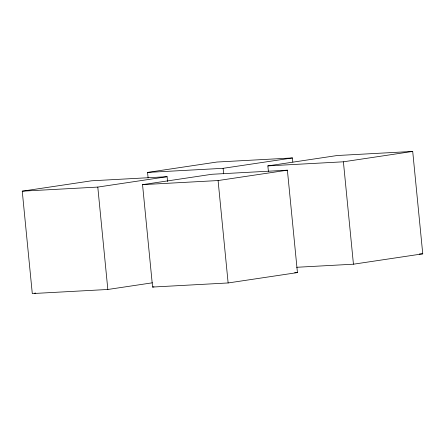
<?xml version="1.0" encoding="UTF-8"?>
<svg xmlns="http://www.w3.org/2000/svg" width="445" height="445" viewBox="0 0 445 445"><rect width="100%" height="100%" fill="white"/><g stroke="black" fill="none" stroke-linecap="round" stroke-linejoin="round"><path stroke-width="0.67" d="M152.435 282.803L107.835 289.478L32.29 293.572L22.25 191.172L91.559 180.798L167.097 176.704L167.576 181.543M148.107 177.95L147.562 172.415L216.871 162.041L292.415 157.947L292.821 162.097M22.25 191.172L97.794 187.078L167.097 176.704M147.562 172.415L223.106 168.321L292.415 157.947M142.545 184.647L211.853 174.279L287.392 170.185L297.438 272.585L228.129 282.959L152.585 287.053L142.545 184.647L218.089 180.553L287.392 170.185M268.402 171.431L267.862 165.896L337.165 155.522L412.71 151.428L422.75 253.828L353.441 264.202L296.615 267.284M267.862 165.896L343.401 161.802L412.71 151.428M34.348 293.266L35.722 293.06M152.585 287.053L153.959 286.847M419.285 254.017L422.75 253.828M294.662 272.735L297.438 272.585M343.401 161.802L353.441 264.202M223.106 168.321L223.651 173.856M218.089 180.553L228.129 282.959M97.794 187.078L107.835 289.478"/></g></svg>
